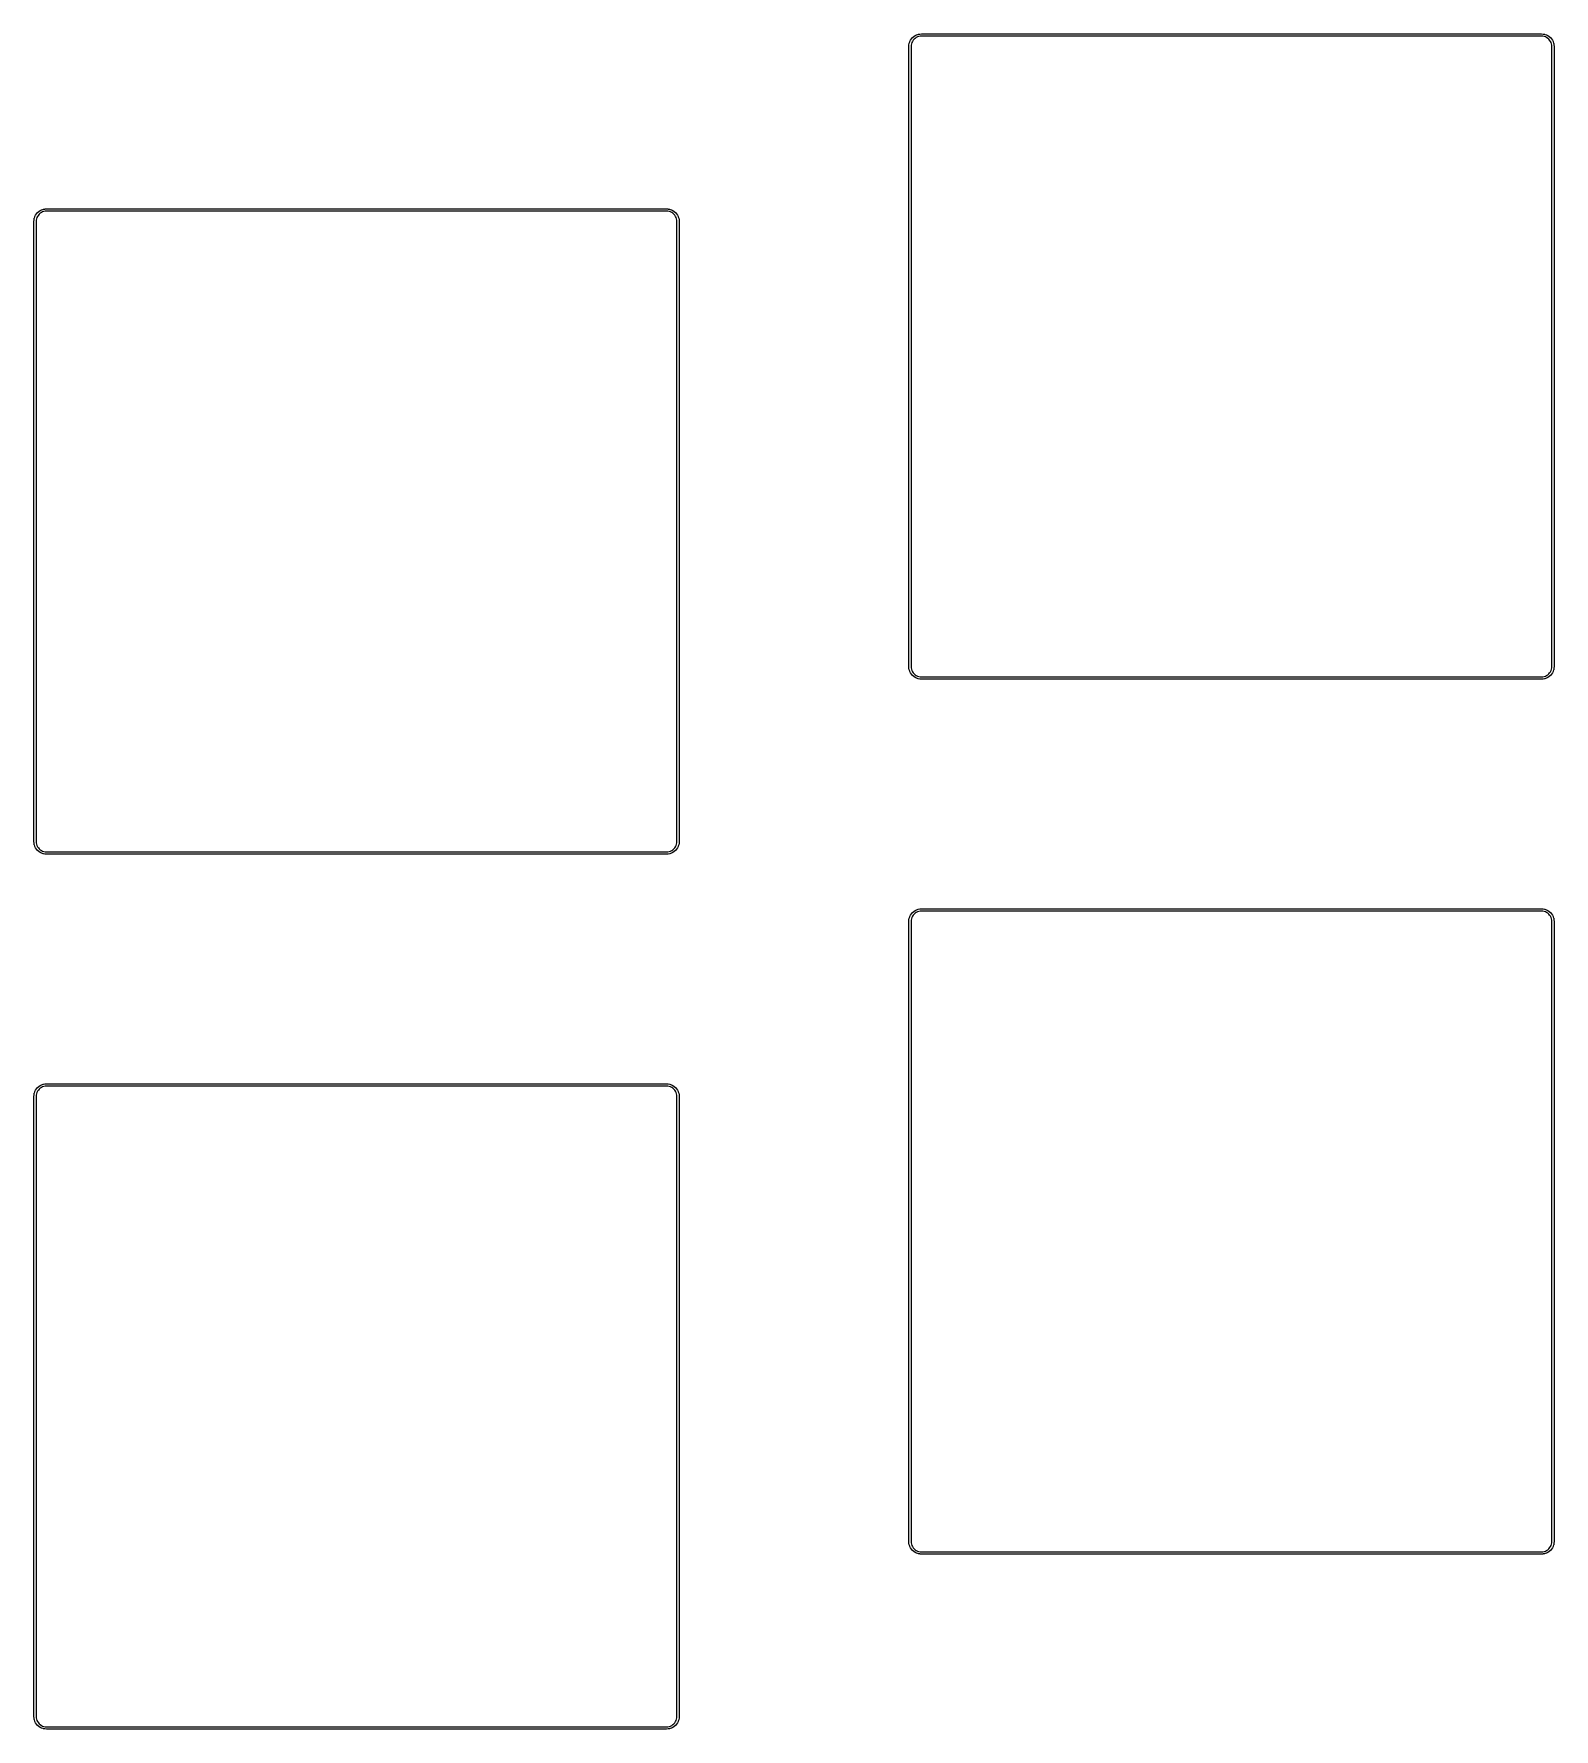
# Model space of a CAD drawing. Header units: millimetres. Extents: x 51 to 193, y -133 to -18.
# Drawn here: x 77.8 to 110.89, y -80.37 to -43.46 of the extents above; entities that cross this region are included whole.
import ezdxf

# ---------------------------------------------------------------- set-up
doc = ezdxf.new("R2010")
doc.units = ezdxf.units.MM
doc.layers.add('Edge.Cuts', color=254, linetype='CONTINUOUS', true_color=0xd0d2cd)

msp = doc.modelspace()

# ---------------------------------------------------------------- linework, layer by layer
at = {"layer": 'Edge.Cuts', "linetype": 'CONTINUOUS'}
for p, q in [((96.902866, -43.563827), (96.924427, -43.53924)), ((96.924427, -43.53924), (96.925736, -43.538235)), ((96.925736, -43.538235), (96.92674, -43.536927)), ((96.92674, -43.536927), (96.951327, -43.515365)), ((96.951327, -43.515365), (96.952755, -43.51454)), ((96.952755, -43.51454), (96.953921, -43.513375)), ((96.953921, -43.513375), (96.98111, -43.495207)), ((96.98111, -43.495207), (96.982634, -43.494575)), ((96.982634, -43.494575), (96.983942, -43.493572)), ((97.007524, -43.537692), (96.983058, -43.55404)), ((96.983942, -43.493572), (97.013272, -43.479108)), ((97.033915, -43.524676), (97.007524, -43.537692)), ((97.013272, -43.479108), (97.014866, -43.47868)), ((97.014866, -43.47868), (97.016293, -43.477857)), ((97.016293, -43.477857), (97.047259, -43.467346)), ((97.061772, -43.51522), (97.033915, -43.524676)), ((97.047259, -43.467346), (97.048892, -43.467131)), ((97.048892, -43.467131), (97.050418, -43.466499)), ((97.050418, -43.466499), (97.08249, -43.460119)), ((97.090644, -43.509477), (97.061772, -43.51522)), ((97.08249, -43.460119), (97.084143, -43.460119)), ((97.084143, -43.460119), (97.085733, -43.459693)), ((97.085733, -43.459693), (97.118365, -43.457554)), ((97.120811, -43.5075), (97.090644, -43.509477)), ((97.118365, -43.457554), (97.119185, -43.457662)), ((97.119185, -43.457662), (97.12, -43.4575)), ((97.12, -43.4575), (110.62, -43.4575)), ((110.619189, -43.5075), (97.120811, -43.5075)), ((110.649355, -43.509477), (110.619189, -43.5075)), ((110.62, -43.4575), (110.620814, -43.457662)), ((110.620814, -43.457662), (110.621635, -43.457554)), ((110.621635, -43.457554), (110.654267, -43.459693)), ((110.678226, -43.51522), (110.649355, -43.509477)), ((110.654267, -43.459693), (110.655857, -43.460119)), ((110.655857, -43.460119), (110.657509, -43.460119)), ((110.657509, -43.460119), (110.689582, -43.466499)), ((110.706078, -43.524674), (110.678226, -43.51522)), ((110.689582, -43.466499), (110.691107, -43.467131)), ((110.691107, -43.467131), (110.692741, -43.467346)), ((110.692741, -43.467346), (110.723706, -43.477857)), ((110.732472, -43.53769), (110.706078, -43.524674)), ((110.723706, -43.477857), (110.725131, -43.47868)), ((110.725131, -43.47868), (110.726729, -43.479108)), ((110.726729, -43.479108), (110.756058, -43.493573)), ((110.756944, -43.554043), (110.732472, -43.53769)), ((110.756058, -43.493573), (110.757364, -43.494575)), ((110.757364, -43.494575), (110.758889, -43.495207)), ((110.758889, -43.495207), (110.786079, -43.513375)), ((110.786079, -43.513375), (110.787246, -43.514542)), ((110.787246, -43.514542), (110.788673, -43.515366)), ((110.788673, -43.515366), (110.81326, -43.536927)), ((110.81326, -43.536927), (110.814264, -43.538236)), ((110.814264, -43.538236), (110.815573, -43.53924)), ((110.815573, -43.53924), (110.837135, -43.563827)), ((96.845, -43.7325), (96.845162, -43.731685)), ((96.845, -57.2325), (96.845, -43.7325)), ((96.845054, -43.730865), (96.847193, -43.698233)), ((96.845162, -43.731685), (96.845054, -43.730865)), ((96.847193, -43.698233), (96.847619, -43.696642)), ((96.847619, -43.694991), (96.853999, -43.662918)), ((96.847619, -43.696642), (96.847619, -43.694991)), ((96.853999, -43.662918), (96.854631, -43.661392)), ((96.854631, -43.661392), (96.854846, -43.659759)), ((96.854846, -43.659759), (96.865357, -43.628794)), ((96.865357, -43.628794), (96.86618, -43.627368)), ((96.86618, -43.627368), (96.866608, -43.625771)), ((96.866608, -43.625771), (96.881073, -43.596442)), ((96.881073, -43.596442), (96.882075, -43.595135)), ((96.882075, -43.595135), (96.882707, -43.593611)), ((96.882707, -43.593611), (96.900875, -43.566421)), ((96.896977, -43.703144), (96.895, -43.733311)), ((96.895, -43.733311), (96.895, -57.231688)), ((96.90272, -43.674273), (96.896977, -43.703144)), ((96.900875, -43.566421), (96.902042, -43.565253)), ((96.902042, -43.565253), (96.902866, -43.563827)), ((96.912174, -43.646421), (96.90272, -43.674273)), ((96.92519, -43.620027), (96.912174, -43.646421)), ((96.941543, -43.595555), (96.92519, -43.620027)), ((96.960942, -43.573434), (96.941543, -43.595555)), ((96.983058, -43.55404), (96.960942, -43.573434)), ((110.779065, -43.573442), (110.756944, -43.554043)), ((110.798459, -43.595558), (110.779065, -43.573442)), ((110.814807, -43.620024), (110.798459, -43.595558)), ((110.827823, -43.646415), (110.814807, -43.620024)), ((110.837279, -43.674272), (110.827823, -43.646415)), ((110.837135, -43.563827), (110.837959, -43.565255)), ((110.843022, -43.703144), (110.837279, -43.674272)), ((110.837959, -43.565255), (110.839125, -43.566421)), ((110.839125, -43.566421), (110.857293, -43.59361)), ((110.845, -43.733311), (110.843022, -43.703144)), ((110.845, -57.231688), (110.845, -43.733311)), ((110.857293, -43.59361), (110.857924, -43.595134)), ((110.857924, -43.595134), (110.858928, -43.596442)), ((110.858928, -43.596442), (110.873392, -43.625772)), ((110.873392, -43.625772), (110.873819, -43.627366)), ((110.873819, -43.627366), (110.874643, -43.628793)), ((110.874643, -43.628793), (110.885154, -43.659759)), ((110.885154, -43.659759), (110.885368, -43.661392)), ((110.885368, -43.661392), (110.886001, -43.662918)), ((110.886001, -43.662918), (110.892381, -43.69499)), ((110.892381, -43.69499), (110.892381, -43.696642)), ((110.892381, -43.696642), (110.892807, -43.698233)), ((110.892807, -43.698233), (110.894946, -43.730865)), ((110.894946, -43.730865), (110.894837, -43.731685)), ((110.894837, -43.731685), (110.895, -43.7325)), ((110.895, -43.7325), (110.895, -57.2325)), ((77.795, -47.5425), (77.795162, -47.541685)), ((77.795, -61.0425), (77.795, -47.5425)), ((77.795054, -47.540865), (77.797193, -47.508233)), ((77.795162, -47.541685), (77.795054, -47.540865)), ((77.797193, -47.508233), (77.797619, -47.506642)), ((77.797619, -47.504991), (77.803999, -47.472918)), ((77.797619, -47.506642), (77.797619, -47.504991)), ((77.803999, -47.472918), (77.804631, -47.471392)), ((77.804631, -47.471392), (77.804846, -47.469759)), ((77.804846, -47.469759), (77.815357, -47.438794)), ((77.815357, -47.438794), (77.81618, -47.437368)), ((77.81618, -47.437368), (77.816608, -47.435771)), ((77.816608, -47.435771), (77.831073, -47.406442)), ((77.831073, -47.406442), (77.832075, -47.405135)), ((77.832075, -47.405135), (77.832707, -47.403611)), ((77.832707, -47.403611), (77.850875, -47.376421)), ((77.846977, -47.513144), (77.845, -47.543311)), ((77.845, -47.543311), (77.845, -61.041688)), ((77.85272, -47.484273), (77.846977, -47.513144)), ((77.850875, -47.376421), (77.852042, -47.375253)), ((77.852042, -47.375253), (77.852866, -47.373827)), ((77.862174, -47.456421), (77.85272, -47.484273)), ((77.852866, -47.373827), (77.874427, -47.34924)), ((77.87519, -47.430027), (77.862174, -47.456421)), ((77.874427, -47.34924), (77.875736, -47.348235)), ((77.891543, -47.405555), (77.87519, -47.430027)), ((77.875736, -47.348235), (77.87674, -47.346927)), ((77.87674, -47.346927), (77.901327, -47.325365)), ((77.910942, -47.383434), (77.891543, -47.405555)), ((77.901327, -47.325365), (77.902755, -47.32454)), ((77.902755, -47.32454), (77.903921, -47.323375)), ((77.903921, -47.323375), (77.93111, -47.305207)), ((77.933058, -47.36404), (77.910942, -47.383434)), ((77.93111, -47.305207), (77.932634, -47.304575)), ((77.932634, -47.304575), (77.933942, -47.303572)), ((77.957524, -47.347692), (77.933058, -47.36404)), ((77.933942, -47.303572), (77.963272, -47.289108)), ((77.983915, -47.334676), (77.957524, -47.347692)), ((77.963272, -47.289108), (77.964866, -47.28868)), ((77.964866, -47.28868), (77.966293, -47.287857)), ((77.966293, -47.287857), (77.997259, -47.277346)), ((78.011772, -47.32522), (77.983915, -47.334676)), ((77.997259, -47.277346), (77.998892, -47.277131)), ((77.998892, -47.277131), (78.000418, -47.276499)), ((78.000418, -47.276499), (78.03249, -47.270119)), ((78.040644, -47.319477), (78.011772, -47.32522)), ((78.03249, -47.270119), (78.034143, -47.270119)), ((78.034143, -47.270119), (78.035733, -47.269693)), ((78.035733, -47.269693), (78.068365, -47.267554)), ((78.070811, -47.3175), (78.040644, -47.319477)), ((78.068365, -47.267554), (78.069185, -47.267662)), ((78.069185, -47.267662), (78.07, -47.2675)), ((78.07, -47.2675), (91.57, -47.2675)), ((91.569189, -47.3175), (78.070811, -47.3175)), ((91.599355, -47.319477), (91.569189, -47.3175)), ((91.57, -47.2675), (91.570814, -47.267662)), ((91.570814, -47.267662), (91.571635, -47.267554)), ((91.571635, -47.267554), (91.604267, -47.269693)), ((91.628226, -47.32522), (91.599355, -47.319477)), ((91.604267, -47.269693), (91.605857, -47.270119)), ((91.605857, -47.270119), (91.607509, -47.270119)), ((91.607509, -47.270119), (91.639582, -47.276499)), ((91.656078, -47.334674), (91.628226, -47.32522)), ((91.639582, -47.276499), (91.641107, -47.277131)), ((91.641107, -47.277131), (91.642741, -47.277346)), ((91.642741, -47.277346), (91.673706, -47.287857)), ((91.682472, -47.34769), (91.656078, -47.334674)), ((91.673706, -47.287857), (91.675131, -47.28868)), ((91.675131, -47.28868), (91.676729, -47.289108)), ((91.676729, -47.289108), (91.706058, -47.303573)), ((91.706944, -47.364043), (91.682472, -47.34769)), ((91.706058, -47.303573), (91.707364, -47.304575)), ((91.729065, -47.383442), (91.706944, -47.364043)), ((91.707364, -47.304575), (91.708889, -47.305207)), ((91.708889, -47.305207), (91.736079, -47.323375)), ((91.748459, -47.405558), (91.729065, -47.383442)), ((91.736079, -47.323375), (91.737246, -47.324542)), ((91.737246, -47.324542), (91.738673, -47.325366)), ((91.738673, -47.325366), (91.76326, -47.346927)), ((91.764807, -47.430024), (91.748459, -47.405558)), ((91.76326, -47.346927), (91.764264, -47.348236)), ((91.764264, -47.348236), (91.765573, -47.34924)), ((91.777823, -47.456415), (91.764807, -47.430024)), ((91.765573, -47.34924), (91.787135, -47.373827)), ((91.787279, -47.484272), (91.777823, -47.456415)), ((91.787135, -47.373827), (91.787959, -47.375255)), ((91.793022, -47.513144), (91.787279, -47.484272)), ((91.787959, -47.375255), (91.789125, -47.376421)), ((91.789125, -47.376421), (91.807293, -47.40361)), ((91.795, -47.543311), (91.793022, -47.513144)), ((91.795, -61.041688), (91.795, -47.543311)), ((91.807293, -47.40361), (91.807924, -47.405134)), ((91.807924, -47.405134), (91.808928, -47.406442)), ((91.808928, -47.406442), (91.823392, -47.435772)), ((91.823392, -47.435772), (91.823819, -47.437366)), ((91.823819, -47.437366), (91.824643, -47.438793)), ((91.824643, -47.438793), (91.835154, -47.469759)), ((91.835154, -47.469759), (91.835368, -47.471392)), ((91.835368, -47.471392), (91.836001, -47.472918)), ((91.836001, -47.472918), (91.842381, -47.50499)), ((91.842381, -47.50499), (91.842381, -47.506642)), ((91.842381, -47.506642), (91.842807, -47.508233)), ((91.842807, -47.508233), (91.844946, -47.540865)), ((91.844946, -47.540865), (91.844837, -47.541685)), ((91.844837, -47.541685), (91.845, -47.5425)), ((91.845, -47.5425), (91.845, -61.0425)), ((96.845162, -57.233314), (96.845, -57.2325)), ((96.845054, -57.234135), (96.845162, -57.233314)), ((96.847193, -57.266767), (96.845054, -57.234135)), ((96.847619, -57.268357), (96.847193, -57.266767)), ((96.847619, -57.270009), (96.847619, -57.268357)), ((96.853999, -57.302082), (96.847619, -57.270009)), ((96.854631, -57.303607), (96.853999, -57.302082)), ((96.854846, -57.305241), (96.854631, -57.303607)), ((96.865357, -57.336206), (96.854846, -57.305241)), ((96.86618, -57.337631), (96.865357, -57.336206)), ((96.866608, -57.339229), (96.86618, -57.337631)), ((96.881073, -57.368558), (96.866608, -57.339229)), ((96.882075, -57.369864), (96.881073, -57.368558)), ((96.882707, -57.371389), (96.882075, -57.369864)), ((96.900875, -57.398579), (96.882707, -57.371389)), ((96.895, -57.231688), (96.896977, -57.261855)), ((96.896977, -57.261855), (96.90272, -57.290726)), ((96.902042, -57.399746), (96.900875, -57.398579)), ((96.902866, -57.401173), (96.902042, -57.399746)), ((96.90272, -57.290726), (96.912174, -57.318578)), ((96.924427, -57.42576), (96.902866, -57.401173)), ((96.912174, -57.318578), (96.92519, -57.344972)), ((96.925736, -57.426764), (96.924427, -57.42576)), ((96.92519, -57.344972), (96.941543, -57.369444)), ((96.92674, -57.428073), (96.925736, -57.426764)), ((96.951327, -57.449635), (96.92674, -57.428073)), ((96.941543, -57.369444), (96.960942, -57.391565)), ((96.952755, -57.450459), (96.951327, -57.449635)), ((96.953921, -57.451625), (96.952755, -57.450459)), ((96.98111, -57.469793), (96.953921, -57.451625)), ((96.960942, -57.391565), (96.983058, -57.410959)), ((96.982634, -57.470424), (96.98111, -57.469793)), ((96.983942, -57.471428), (96.982634, -57.470424)), ((96.983058, -57.410959), (97.007524, -57.427307)), ((97.013272, -57.485892), (96.983942, -57.471428)), ((97.007524, -57.427307), (97.033915, -57.440323)), ((97.014866, -57.486319), (97.013272, -57.485892)), ((97.016293, -57.487143), (97.014866, -57.486319)), ((97.047259, -57.497654), (97.016293, -57.487143)), ((97.033915, -57.440323), (97.061772, -57.449779)), ((97.048892, -57.497868), (97.047259, -57.497654)), ((97.050418, -57.498501), (97.048892, -57.497868)), ((97.08249, -57.504881), (97.050418, -57.498501)), ((97.061772, -57.449779), (97.090644, -57.455522)), ((97.084143, -57.504881), (97.08249, -57.504881)), ((97.085733, -57.505307), (97.084143, -57.504881)), ((97.118365, -57.507446), (97.085733, -57.505307)), ((97.090644, -57.455522), (97.120811, -57.4575)), ((97.119185, -57.507337), (97.118365, -57.507446)), ((97.12, -57.5075), (97.119185, -57.507337)), ((110.62, -57.5075), (97.12, -57.5075)), ((97.120811, -57.4575), (110.619189, -57.4575)), ((110.619189, -57.4575), (110.649355, -57.455522)), ((110.620814, -57.507337), (110.62, -57.5075)), ((110.621635, -57.507446), (110.620814, -57.507337)), ((110.654267, -57.505307), (110.621635, -57.507446)), ((110.649355, -57.455522), (110.678226, -57.449779)), ((110.655857, -57.504881), (110.654267, -57.505307)), ((110.657509, -57.504881), (110.655857, -57.504881)), ((110.689582, -57.498501), (110.657509, -57.504881)), ((110.678226, -57.449779), (110.706078, -57.440325)), ((110.691107, -57.497868), (110.689582, -57.498501)), ((110.692741, -57.497654), (110.691107, -57.497868)), ((110.723706, -57.487143), (110.692741, -57.497654)), ((110.706078, -57.440325), (110.732472, -57.427309)), ((110.725131, -57.486319), (110.723706, -57.487143)), ((110.726729, -57.485892), (110.725131, -57.486319)), ((110.756058, -57.471427), (110.726729, -57.485892)), ((110.732472, -57.427309), (110.756944, -57.410956)), ((110.757364, -57.470424), (110.756058, -57.471427)), ((110.756944, -57.410956), (110.779065, -57.391557)), ((110.758889, -57.469793), (110.757364, -57.470424)), ((110.786079, -57.451625), (110.758889, -57.469793)), ((110.779065, -57.391557), (110.798459, -57.369441)), ((110.787246, -57.450457), (110.786079, -57.451625)), ((110.788673, -57.449634), (110.787246, -57.450457)), ((110.81326, -57.428073), (110.788673, -57.449634)), ((110.798459, -57.369441), (110.814807, -57.344975)), ((110.814264, -57.426763), (110.81326, -57.428073)), ((110.815573, -57.42576), (110.814264, -57.426763)), ((110.814807, -57.344975), (110.827823, -57.318584)), ((110.837135, -57.401173), (110.815573, -57.42576)), ((110.827823, -57.318584), (110.837279, -57.290727)), ((110.837959, -57.399744), (110.837135, -57.401173)), ((110.837279, -57.290727), (110.843022, -57.261855)), ((110.839125, -57.398579), (110.837959, -57.399744)), ((110.857293, -57.37139), (110.839125, -57.398579)), ((110.843022, -57.261855), (110.845, -57.231688)), ((110.857924, -57.369865), (110.857293, -57.37139)), ((110.858928, -57.368558), (110.857924, -57.369865)), ((110.873392, -57.339228), (110.858928, -57.368558)), ((110.873819, -57.337633), (110.873392, -57.339228)), ((110.874643, -57.336207), (110.873819, -57.337633)), ((110.885154, -57.305241), (110.874643, -57.336207)), ((110.885368, -57.303607), (110.885154, -57.305241)), ((110.886001, -57.302082), (110.885368, -57.303607)), ((110.892381, -57.27001), (110.886001, -57.302082)), ((110.892807, -57.266767), (110.892381, -57.268357)), ((110.892381, -57.268357), (110.892381, -57.27001)), ((110.894946, -57.234135), (110.892807, -57.266767)), ((110.895, -57.2325), (110.894837, -57.233314)), ((110.894837, -57.233314), (110.894946, -57.234135)), ((77.795162, -61.043314), (77.795, -61.0425)), ((77.795054, -61.044135), (77.795162, -61.043314)), ((77.797193, -61.076767), (77.795054, -61.044135)), ((77.797619, -61.078357), (77.797193, -61.076767)), ((77.797619, -61.080009), (77.797619, -61.078357)), ((77.803999, -61.112082), (77.797619, -61.080009)), ((77.804631, -61.113607), (77.803999, -61.112082)), ((77.804846, -61.115241), (77.804631, -61.113607)), ((77.815357, -61.146206), (77.804846, -61.115241)), ((77.81618, -61.147631), (77.815357, -61.146206)), ((77.816608, -61.149229), (77.81618, -61.147631)), ((77.831073, -61.178558), (77.816608, -61.149229)), ((77.832075, -61.179864), (77.831073, -61.178558)), ((77.832707, -61.181389), (77.832075, -61.179864)), ((77.850875, -61.208579), (77.832707, -61.181389)), ((77.845, -61.041688), (77.846977, -61.071855)), ((77.846977, -61.071855), (77.85272, -61.100726)), ((77.852042, -61.209746), (77.850875, -61.208579)), ((77.852866, -61.211173), (77.852042, -61.209746)), ((77.85272, -61.100726), (77.862174, -61.128578)), ((77.874427, -61.23576), (77.852866, -61.211173)), ((77.862174, -61.128578), (77.87519, -61.154972)), ((77.875736, -61.236764), (77.874427, -61.23576)), ((77.87519, -61.154972), (77.891543, -61.179444)), ((77.87674, -61.238073), (77.875736, -61.236764)), ((77.901327, -61.259635), (77.87674, -61.238073)), ((77.891543, -61.179444), (77.910942, -61.201565)), ((77.902755, -61.260459), (77.901327, -61.259635)), ((77.903921, -61.261625), (77.902755, -61.260459)), ((77.93111, -61.279793), (77.903921, -61.261625)), ((77.910942, -61.201565), (77.933058, -61.220959)), ((77.933058, -61.220959), (77.957524, -61.237307)), ((77.957524, -61.237307), (77.983915, -61.250323)), ((77.983915, -61.250323), (78.011772, -61.259779)), ((78.011772, -61.259779), (78.040644, -61.265522)), ((78.040644, -61.265522), (78.070811, -61.2675)), ((78.070811, -61.2675), (91.569189, -61.2675)), ((91.569189, -61.2675), (91.599355, -61.265522)), ((91.599355, -61.265522), (91.628226, -61.259779)), ((91.628226, -61.259779), (91.656078, -61.250325)), ((91.656078, -61.250325), (91.682472, -61.237309)), ((91.682472, -61.237309), (91.706944, -61.220956)), ((91.706944, -61.220956), (91.729065, -61.201557)), ((91.736079, -61.261625), (91.708889, -61.279793)), ((91.729065, -61.201557), (91.748459, -61.179441)), ((91.737246, -61.260457), (91.736079, -61.261625)), ((91.738673, -61.259634), (91.737246, -61.260457)), ((91.76326, -61.238073), (91.738673, -61.259634)), ((91.748459, -61.179441), (91.764807, -61.154975)), ((91.764264, -61.236763), (91.76326, -61.238073)), ((91.765573, -61.23576), (91.764264, -61.236763)), ((91.764807, -61.154975), (91.777823, -61.128584)), ((91.787135, -61.211173), (91.765573, -61.23576)), ((91.777823, -61.128584), (91.787279, -61.100727)), ((91.787959, -61.209744), (91.787135, -61.211173)), ((91.787279, -61.100727), (91.793022, -61.071855)), ((91.789125, -61.208579), (91.787959, -61.209744)), ((91.807293, -61.18139), (91.789125, -61.208579)), ((91.793022, -61.071855), (91.795, -61.041688)), ((91.807924, -61.179865), (91.807293, -61.18139)), ((91.808928, -61.178558), (91.807924, -61.179865)), ((91.823392, -61.149228), (91.808928, -61.178558)), ((91.823819, -61.147633), (91.823392, -61.149228)), ((91.824643, -61.146207), (91.823819, -61.147633)), ((91.835154, -61.115241), (91.824643, -61.146207)), ((91.835368, -61.113607), (91.835154, -61.115241)), ((91.836001, -61.112082), (91.835368, -61.113607)), ((91.842381, -61.08001), (91.836001, -61.112082)), ((91.842807, -61.076767), (91.842381, -61.078357)), ((91.842381, -61.078357), (91.842381, -61.08001)), ((91.844946, -61.044135), (91.842807, -61.076767)), ((91.845, -61.0425), (91.844837, -61.043314)), ((91.844837, -61.043314), (91.844946, -61.044135)), ((77.932634, -61.280424), (77.93111, -61.279793)), ((77.933942, -61.281428), (77.932634, -61.280424)), ((77.963272, -61.295892), (77.933942, -61.281428)), ((77.964866, -61.296319), (77.963272, -61.295892)), ((77.966293, -61.297143), (77.964866, -61.296319)), ((77.997259, -61.307654), (77.966293, -61.297143)), ((77.998892, -61.307868), (77.997259, -61.307654)), ((78.000418, -61.308501), (77.998892, -61.307868)), ((78.03249, -61.314881), (78.000418, -61.308501)), ((78.034143, -61.314881), (78.03249, -61.314881)), ((78.035733, -61.315307), (78.034143, -61.314881)), ((78.068365, -61.317446), (78.035733, -61.315307)), ((78.069185, -61.317337), (78.068365, -61.317446)), ((78.07, -61.3175), (78.069185, -61.317337)), ((91.57, -61.3175), (78.07, -61.3175)), ((91.570814, -61.317337), (91.57, -61.3175)), ((91.571635, -61.317446), (91.570814, -61.317337)), ((91.604267, -61.315307), (91.571635, -61.317446)), ((91.605857, -61.314881), (91.604267, -61.315307)), ((91.607509, -61.314881), (91.605857, -61.314881)), ((91.639582, -61.308501), (91.607509, -61.314881)), ((91.641107, -61.307868), (91.639582, -61.308501)), ((91.642741, -61.307654), (91.641107, -61.307868)), ((91.673706, -61.297143), (91.642741, -61.307654)), ((91.675131, -61.296319), (91.673706, -61.297143)), ((91.676729, -61.295892), (91.675131, -61.296319)), ((91.706058, -61.281427), (91.676729, -61.295892)), ((91.707364, -61.280424), (91.706058, -61.281427)), ((91.708889, -61.279793), (91.707364, -61.280424)), ((96.847193, -62.748233), (96.847619, -62.746642)), ((96.847619, -62.744991), (96.853999, -62.712918)), ((96.847619, -62.746642), (96.847619, -62.744991)), ((96.853999, -62.712918), (96.854631, -62.711392)), ((96.854631, -62.711392), (96.854846, -62.709759)), ((96.854846, -62.709759), (96.865357, -62.678794)), ((96.865357, -62.678794), (96.86618, -62.677368)), ((96.86618, -62.677368), (96.866608, -62.675771)), ((96.866608, -62.675771), (96.881073, -62.646442)), ((96.881073, -62.646442), (96.882075, -62.645135)), ((96.882075, -62.645135), (96.882707, -62.643611)), ((96.882707, -62.643611), (96.900875, -62.616421)), ((96.90272, -62.724273), (96.896977, -62.753144)), ((96.900875, -62.616421), (96.902042, -62.615253)), ((96.902042, -62.615253), (96.902866, -62.613827)), ((96.912174, -62.696421), (96.90272, -62.724273)), ((96.902866, -62.613827), (96.924427, -62.58924)), ((96.92519, -62.670027), (96.912174, -62.696421)), ((96.924427, -62.58924), (96.925736, -62.588235)), ((96.941543, -62.645555), (96.92519, -62.670027)), ((96.925736, -62.588235), (96.92674, -62.586927)), ((96.92674, -62.586927), (96.951327, -62.565365)), ((96.960942, -62.623434), (96.941543, -62.645555)), ((96.951327, -62.565365), (96.952755, -62.56454)), ((96.952755, -62.56454), (96.953921, -62.563375)), ((96.953921, -62.563375), (96.98111, -62.545207)), ((96.983058, -62.60404), (96.960942, -62.623434)), ((96.98111, -62.545207), (96.982634, -62.544575)), ((96.982634, -62.544575), (96.983942, -62.543572)), ((97.007524, -62.587692), (96.983058, -62.60404)), ((96.983942, -62.543572), (97.013272, -62.529108)), ((97.033915, -62.574676), (97.007524, -62.587692)), ((97.013272, -62.529108), (97.014866, -62.52868)), ((97.014866, -62.52868), (97.016293, -62.527857)), ((97.016293, -62.527857), (97.047259, -62.517346)), ((97.061772, -62.56522), (97.033915, -62.574676)), ((97.047259, -62.517346), (97.048892, -62.517131)), ((97.048892, -62.517131), (97.050418, -62.516499)), ((97.050418, -62.516499), (97.08249, -62.510119)), ((97.090644, -62.559477), (97.061772, -62.56522)), ((97.08249, -62.510119), (97.084143, -62.510119)), ((97.084143, -62.510119), (97.085733, -62.509693)), ((97.085733, -62.509693), (97.118365, -62.507554)), ((97.120811, -62.5575), (97.090644, -62.559477)), ((97.118365, -62.507554), (97.119185, -62.507662)), ((97.119185, -62.507662), (97.12, -62.5075)), ((97.12, -62.5075), (110.62, -62.5075)), ((110.619189, -62.5575), (97.120811, -62.5575)), ((110.649355, -62.559477), (110.619189, -62.5575)), ((110.62, -62.5075), (110.620814, -62.507662)), ((110.620814, -62.507662), (110.621635, -62.507554)), ((110.621635, -62.507554), (110.654267, -62.509693)), ((110.678226, -62.56522), (110.649355, -62.559477)), ((110.654267, -62.509693), (110.655857, -62.510119)), ((110.655857, -62.510119), (110.657509, -62.510119)), ((110.657509, -62.510119), (110.689582, -62.516499)), ((110.706078, -62.574674), (110.678226, -62.56522)), ((110.689582, -62.516499), (110.691107, -62.517131)), ((110.691107, -62.517131), (110.692741, -62.517346)), ((110.692741, -62.517346), (110.723706, -62.527857)), ((110.732472, -62.58769), (110.706078, -62.574674)), ((110.723706, -62.527857), (110.725131, -62.52868)), ((110.725131, -62.52868), (110.726729, -62.529108)), ((110.726729, -62.529108), (110.756058, -62.543573)), ((110.756944, -62.604043), (110.732472, -62.58769)), ((110.756058, -62.543573), (110.757364, -62.544575)), ((110.779065, -62.623442), (110.756944, -62.604043)), ((110.757364, -62.544575), (110.758889, -62.545207)), ((110.758889, -62.545207), (110.786079, -62.563375)), ((110.798459, -62.645558), (110.779065, -62.623442)), ((110.786079, -62.563375), (110.787246, -62.564542)), ((110.787246, -62.564542), (110.788673, -62.565366)), ((110.788673, -62.565366), (110.81326, -62.586927)), ((110.814807, -62.670024), (110.798459, -62.645558)), ((110.81326, -62.586927), (110.814264, -62.588236)), ((110.814264, -62.588236), (110.815573, -62.58924)), ((110.827823, -62.696415), (110.814807, -62.670024)), ((110.815573, -62.58924), (110.837135, -62.613827)), ((110.837279, -62.724272), (110.827823, -62.696415)), ((110.837135, -62.613827), (110.837959, -62.615255)), ((110.843022, -62.753144), (110.837279, -62.724272)), ((110.837959, -62.615255), (110.839125, -62.616421)), ((110.839125, -62.616421), (110.857293, -62.64361)), ((110.857293, -62.64361), (110.857924, -62.645134)), ((110.857924, -62.645134), (110.858928, -62.646442)), ((110.858928, -62.646442), (110.873392, -62.675772)), ((110.873392, -62.675772), (110.873819, -62.677366)), ((110.873819, -62.677366), (110.874643, -62.678793)), ((110.874643, -62.678793), (110.885154, -62.709759)), ((110.885154, -62.709759), (110.885368, -62.711392)), ((110.885368, -62.711392), (110.886001, -62.712918)), ((110.886001, -62.712918), (110.892381, -62.74499)), ((110.892381, -62.74499), (110.892381, -62.746642)), ((110.892381, -62.746642), (110.892807, -62.748233)), ((96.845, -62.7825), (96.845162, -62.781685)), ((96.845, -76.2825), (96.845, -62.7825)), ((96.845054, -62.780865), (96.847193, -62.748233)), ((96.845162, -62.781685), (96.845054, -62.780865)), ((96.896977, -62.753144), (96.895, -62.783311)), ((96.895, -62.783311), (96.895, -76.281688)), ((110.845, -62.783311), (110.843022, -62.753144)), ((110.845, -76.281688), (110.845, -62.783311)), ((110.892807, -62.748233), (110.894946, -62.780865)), ((110.894946, -62.780865), (110.894837, -62.781685)), ((110.894837, -62.781685), (110.895, -62.7825)), ((110.895, -62.7825), (110.895, -76.2825)), ((77.832707, -66.453611), (77.850875, -66.426421)), ((77.850875, -66.426421), (77.852042, -66.425253)), ((77.852042, -66.425253), (77.852866, -66.423827)), ((77.852866, -66.423827), (77.874427, -66.39924)), ((77.874427, -66.39924), (77.875736, -66.398235)), ((77.875736, -66.398235), (77.87674, -66.396927)), ((77.87674, -66.396927), (77.901327, -66.375365)), ((77.910942, -66.433434), (77.891543, -66.455555)), ((77.901327, -66.375365), (77.902755, -66.37454)), ((77.902755, -66.37454), (77.903921, -66.373375)), ((77.903921, -66.373375), (77.93111, -66.355207)), ((77.933058, -66.41404), (77.910942, -66.433434)), ((77.93111, -66.355207), (77.932634, -66.354575)), ((77.932634, -66.354575), (77.933942, -66.353572)), ((77.957524, -66.397692), (77.933058, -66.41404)), ((77.933942, -66.353572), (77.963272, -66.339108)), ((77.983915, -66.384676), (77.957524, -66.397692)), ((77.963272, -66.339108), (77.964866, -66.33868)), ((77.964866, -66.33868), (77.966293, -66.337857)), ((77.966293, -66.337857), (77.997259, -66.327346)), ((78.011772, -66.37522), (77.983915, -66.384676)), ((77.997259, -66.327346), (77.998892, -66.327131)), ((77.998892, -66.327131), (78.000418, -66.326499)), ((78.000418, -66.326499), (78.03249, -66.320119)), ((78.040644, -66.369477), (78.011772, -66.37522)), ((78.03249, -66.320119), (78.034143, -66.320119)), ((78.034143, -66.320119), (78.035733, -66.319693)), ((78.035733, -66.319693), (78.068365, -66.317554)), ((78.070811, -66.3675), (78.040644, -66.369477)), ((78.068365, -66.317554), (78.069185, -66.317662)), ((78.069185, -66.317662), (78.07, -66.3175)), ((78.07, -66.3175), (91.57, -66.3175)), ((91.569189, -66.3675), (78.070811, -66.3675)), ((91.599355, -66.369477), (91.569189, -66.3675)), ((91.57, -66.3175), (91.570814, -66.317662)), ((91.570814, -66.317662), (91.571635, -66.317554)), ((91.571635, -66.317554), (91.604267, -66.319693)), ((91.628226, -66.37522), (91.599355, -66.369477)), ((91.604267, -66.319693), (91.605857, -66.320119)), ((91.605857, -66.320119), (91.607509, -66.320119)), ((91.607509, -66.320119), (91.639582, -66.326499)), ((91.656078, -66.384674), (91.628226, -66.37522)), ((91.639582, -66.326499), (91.641107, -66.327131)), ((91.641107, -66.327131), (91.642741, -66.327346)), ((91.642741, -66.327346), (91.673706, -66.337857)), ((91.682472, -66.39769), (91.656078, -66.384674)), ((91.673706, -66.337857), (91.675131, -66.33868)), ((91.675131, -66.33868), (91.676729, -66.339108)), ((91.676729, -66.339108), (91.706058, -66.353573)), ((91.706944, -66.414043), (91.682472, -66.39769)), ((91.706058, -66.353573), (91.707364, -66.354575)), ((91.729065, -66.433442), (91.706944, -66.414043)), ((91.707364, -66.354575), (91.708889, -66.355207)), ((91.708889, -66.355207), (91.736079, -66.373375)), ((91.748459, -66.455558), (91.729065, -66.433442)), ((91.736079, -66.373375), (91.737246, -66.374542)), ((91.737246, -66.374542), (91.738673, -66.375366)), ((91.738673, -66.375366), (91.76326, -66.396927)), ((91.76326, -66.396927), (91.764264, -66.398236)), ((91.764264, -66.398236), (91.765573, -66.39924)), ((91.765573, -66.39924), (91.787135, -66.423827)), ((91.787135, -66.423827), (91.787959, -66.425255)), ((91.787959, -66.425255), (91.789125, -66.426421)), ((91.789125, -66.426421), (91.807293, -66.45361)), ((77.795, -66.5925), (77.795162, -66.591685)), ((77.795, -80.0925), (77.795, -66.5925)), ((77.795054, -66.590865), (77.797193, -66.558233)), ((77.795162, -66.591685), (77.795054, -66.590865)), ((77.797193, -66.558233), (77.797619, -66.556642)), ((77.797619, -66.554991), (77.803999, -66.522918)), ((77.797619, -66.556642), (77.797619, -66.554991)), ((77.803999, -66.522918), (77.804631, -66.521392)), ((77.804631, -66.521392), (77.804846, -66.519759)), ((77.804846, -66.519759), (77.815357, -66.488794)), ((77.815357, -66.488794), (77.81618, -66.487368)), ((77.81618, -66.487368), (77.816608, -66.485771)), ((77.816608, -66.485771), (77.831073, -66.456442)), ((77.831073, -66.456442), (77.832075, -66.455135)), ((77.832075, -66.455135), (77.832707, -66.453611)), ((77.846977, -66.563144), (77.845, -66.593311)), ((77.845, -66.593311), (77.845, -80.091688)), ((77.85272, -66.534273), (77.846977, -66.563144)), ((77.862174, -66.506421), (77.85272, -66.534273)), ((77.87519, -66.480027), (77.862174, -66.506421)), ((77.891543, -66.455555), (77.87519, -66.480027)), ((91.764807, -66.480024), (91.748459, -66.455558)), ((91.777823, -66.506415), (91.764807, -66.480024)), ((91.787279, -66.534272), (91.777823, -66.506415)), ((91.793022, -66.563144), (91.787279, -66.534272)), ((91.795, -66.593311), (91.793022, -66.563144)), ((91.795, -80.091688), (91.795, -66.593311)), ((91.807293, -66.45361), (91.807924, -66.455134)), ((91.807924, -66.455134), (91.808928, -66.456442)), ((91.808928, -66.456442), (91.823392, -66.485772)), ((91.823392, -66.485772), (91.823819, -66.487366)), ((91.823819, -66.487366), (91.824643, -66.488793)), ((91.824643, -66.488793), (91.835154, -66.519759)), ((91.835154, -66.519759), (91.835368, -66.521392)), ((91.835368, -66.521392), (91.836001, -66.522918)), ((91.836001, -66.522918), (91.842381, -66.55499)), ((91.842381, -66.55499), (91.842381, -66.556642)), ((91.842381, -66.556642), (91.842807, -66.558233)), ((91.842807, -66.558233), (91.844946, -66.590865)), ((91.844946, -66.590865), (91.844837, -66.591685)), ((91.844837, -66.591685), (91.845, -66.5925)), ((91.845, -66.5925), (91.845, -80.0925)), ((96.845162, -76.283314), (96.845, -76.2825)), ((96.845054, -76.284135), (96.845162, -76.283314)), ((96.847193, -76.316767), (96.845054, -76.284135)), ((96.847619, -76.318357), (96.847193, -76.316767)), ((96.847619, -76.320009), (96.847619, -76.318357)), ((96.853999, -76.352082), (96.847619, -76.320009)), ((96.854631, -76.353607), (96.853999, -76.352082)), ((96.854846, -76.355241), (96.854631, -76.353607)), ((96.865357, -76.386206), (96.854846, -76.355241)), ((96.86618, -76.387631), (96.865357, -76.386206)), ((96.866608, -76.389229), (96.86618, -76.387631)), ((96.881073, -76.418558), (96.866608, -76.389229)), ((96.895, -76.281688), (96.896977, -76.311855)), ((96.896977, -76.311855), (96.90272, -76.340726)), ((96.90272, -76.340726), (96.912174, -76.368578)), ((96.912174, -76.368578), (96.92519, -76.394972)), ((96.92519, -76.394972), (96.941543, -76.419444)), ((110.798459, -76.419441), (110.814807, -76.394975)), ((110.814807, -76.394975), (110.827823, -76.368584)), ((110.827823, -76.368584), (110.837279, -76.340727)), ((110.837279, -76.340727), (110.843022, -76.311855)), ((110.843022, -76.311855), (110.845, -76.281688)), ((110.873392, -76.389228), (110.858928, -76.418558)), ((110.873819, -76.387633), (110.873392, -76.389228)), ((110.874643, -76.386207), (110.873819, -76.387633)), ((110.885154, -76.355241), (110.874643, -76.386207)), ((110.885368, -76.353607), (110.885154, -76.355241)), ((110.886001, -76.352082), (110.885368, -76.353607)), ((110.892381, -76.32001), (110.886001, -76.352082)), ((110.892807, -76.316767), (110.892381, -76.318357)), ((110.892381, -76.318357), (110.892381, -76.32001)), ((110.894946, -76.284135), (110.892807, -76.316767)), ((110.895, -76.2825), (110.894837, -76.283314)), ((110.894837, -76.283314), (110.894946, -76.284135)), ((96.882075, -76.419864), (96.881073, -76.418558)), ((96.882707, -76.421389), (96.882075, -76.419864)), ((96.900875, -76.448579), (96.882707, -76.421389)), ((96.902042, -76.449746), (96.900875, -76.448579)), ((96.902866, -76.451173), (96.902042, -76.449746)), ((96.924427, -76.47576), (96.902866, -76.451173)), ((96.925736, -76.476764), (96.924427, -76.47576)), ((96.92674, -76.478073), (96.925736, -76.476764)), ((96.951327, -76.499635), (96.92674, -76.478073)), ((96.941543, -76.419444), (96.960942, -76.441565)), ((96.952755, -76.500459), (96.951327, -76.499635)), ((96.953921, -76.501625), (96.952755, -76.500459)), ((96.98111, -76.519793), (96.953921, -76.501625)), ((96.960942, -76.441565), (96.983058, -76.460959)), ((96.982634, -76.520424), (96.98111, -76.519793)), ((96.983942, -76.521428), (96.982634, -76.520424)), ((96.983058, -76.460959), (97.007524, -76.477307)), ((97.013272, -76.535892), (96.983942, -76.521428)), ((97.007524, -76.477307), (97.033915, -76.490323)), ((97.014866, -76.536319), (97.013272, -76.535892)), ((97.016293, -76.537143), (97.014866, -76.536319)), ((97.047259, -76.547654), (97.016293, -76.537143)), ((97.033915, -76.490323), (97.061772, -76.499779)), ((97.048892, -76.547868), (97.047259, -76.547654)), ((97.050418, -76.548501), (97.048892, -76.547868)), ((97.08249, -76.554881), (97.050418, -76.548501)), ((97.061772, -76.499779), (97.090644, -76.505522)), ((97.084143, -76.554881), (97.08249, -76.554881)), ((97.085733, -76.555307), (97.084143, -76.554881)), ((97.118365, -76.557446), (97.085733, -76.555307)), ((97.090644, -76.505522), (97.120811, -76.5075)), ((97.119185, -76.557337), (97.118365, -76.557446)), ((97.12, -76.5575), (97.119185, -76.557337)), ((110.62, -76.5575), (97.12, -76.5575)), ((97.120811, -76.5075), (110.619189, -76.5075)), ((110.619189, -76.5075), (110.649355, -76.505522)), ((110.620814, -76.557337), (110.62, -76.5575)), ((110.621635, -76.557446), (110.620814, -76.557337)), ((110.654267, -76.555307), (110.621635, -76.557446)), ((110.649355, -76.505522), (110.678226, -76.499779)), ((110.655857, -76.554881), (110.654267, -76.555307)), ((110.657509, -76.554881), (110.655857, -76.554881)), ((110.689582, -76.548501), (110.657509, -76.554881)), ((110.678226, -76.499779), (110.706078, -76.490325)), ((110.691107, -76.547868), (110.689582, -76.548501)), ((110.692741, -76.547654), (110.691107, -76.547868)), ((110.723706, -76.537143), (110.692741, -76.547654)), ((110.706078, -76.490325), (110.732472, -76.477309)), ((110.725131, -76.536319), (110.723706, -76.537143)), ((110.726729, -76.535892), (110.725131, -76.536319)), ((110.756058, -76.521427), (110.726729, -76.535892)), ((110.732472, -76.477309), (110.756944, -76.460956)), ((110.757364, -76.520424), (110.756058, -76.521427)), ((110.756944, -76.460956), (110.779065, -76.441557)), ((110.758889, -76.519793), (110.757364, -76.520424)), ((110.786079, -76.501625), (110.758889, -76.519793)), ((110.779065, -76.441557), (110.798459, -76.419441)), ((110.787246, -76.500457), (110.786079, -76.501625)), ((110.788673, -76.499634), (110.787246, -76.500457)), ((110.81326, -76.478073), (110.788673, -76.499634)), ((110.814264, -76.476763), (110.81326, -76.478073)), ((110.815573, -76.47576), (110.814264, -76.476763)), ((110.837135, -76.451173), (110.815573, -76.47576)), ((110.837959, -76.449744), (110.837135, -76.451173)), ((110.839125, -76.448579), (110.837959, -76.449744)), ((110.857293, -76.42139), (110.839125, -76.448579)), ((110.857924, -76.419865), (110.857293, -76.42139)), ((110.858928, -76.418558), (110.857924, -76.419865)), ((77.795162, -80.093314), (77.795, -80.0925)), ((77.795054, -80.094135), (77.795162, -80.093314)), ((77.797193, -80.126767), (77.795054, -80.094135)), ((77.845, -80.091688), (77.846977, -80.121855)), ((91.793022, -80.121855), (91.795, -80.091688)), ((91.844946, -80.094135), (91.842807, -80.126767)), ((91.845, -80.0925), (91.844837, -80.093314)), ((91.844837, -80.093314), (91.844946, -80.094135)), ((77.797619, -80.128357), (77.797193, -80.126767)), ((77.797619, -80.130009), (77.797619, -80.128357)), ((77.803999, -80.162082), (77.797619, -80.130009)), ((77.804631, -80.163607), (77.803999, -80.162082)), ((77.804846, -80.165241), (77.804631, -80.163607)), ((77.815357, -80.196206), (77.804846, -80.165241)), ((77.81618, -80.197631), (77.815357, -80.196206)), ((77.816608, -80.199229), (77.81618, -80.197631)), ((77.831073, -80.228558), (77.816608, -80.199229)), ((77.832075, -80.229864), (77.831073, -80.228558)), ((77.832707, -80.231389), (77.832075, -80.229864)), ((77.850875, -80.258579), (77.832707, -80.231389)), ((77.846977, -80.121855), (77.85272, -80.150726)), ((77.852042, -80.259746), (77.850875, -80.258579)), ((77.852866, -80.261173), (77.852042, -80.259746)), ((77.85272, -80.150726), (77.862174, -80.178578)), ((77.874427, -80.28576), (77.852866, -80.261173)), ((77.862174, -80.178578), (77.87519, -80.204972)), ((77.875736, -80.286764), (77.874427, -80.28576)), ((77.87519, -80.204972), (77.891543, -80.229444)), ((77.87674, -80.288073), (77.875736, -80.286764)), ((77.901327, -80.309635), (77.87674, -80.288073)), ((77.891543, -80.229444), (77.910942, -80.251565)), ((77.902755, -80.310459), (77.901327, -80.309635)), ((77.903921, -80.311625), (77.902755, -80.310459)), ((77.93111, -80.329793), (77.903921, -80.311625)), ((77.910942, -80.251565), (77.933058, -80.270959)), ((77.932634, -80.330424), (77.93111, -80.329793)), ((77.933942, -80.331428), (77.932634, -80.330424)), ((77.933058, -80.270959), (77.957524, -80.287307)), ((77.963272, -80.345892), (77.933942, -80.331428)), ((77.957524, -80.287307), (77.983915, -80.300323)), ((77.964866, -80.346319), (77.963272, -80.345892)), ((77.966293, -80.347143), (77.964866, -80.346319)), ((77.997259, -80.357654), (77.966293, -80.347143)), ((77.983915, -80.300323), (78.011772, -80.309779)), ((77.998892, -80.357868), (77.997259, -80.357654)), ((78.000418, -80.358501), (77.998892, -80.357868)), ((78.03249, -80.364881), (78.000418, -80.358501)), ((78.011772, -80.309779), (78.040644, -80.315522)), ((78.034143, -80.364881), (78.03249, -80.364881)), ((78.035733, -80.365307), (78.034143, -80.364881)), ((78.068365, -80.367446), (78.035733, -80.365307)), ((78.040644, -80.315522), (78.070811, -80.3175)), ((78.069185, -80.367337), (78.068365, -80.367446)), ((78.07, -80.3675), (78.069185, -80.367337)), ((91.57, -80.3675), (78.07, -80.3675)), ((78.070811, -80.3175), (91.569189, -80.3175)), ((91.569189, -80.3175), (91.599355, -80.315522)), ((91.570814, -80.367337), (91.57, -80.3675)), ((91.571635, -80.367446), (91.570814, -80.367337)), ((91.604267, -80.365307), (91.571635, -80.367446)), ((91.599355, -80.315522), (91.628226, -80.309779)), ((91.605857, -80.364881), (91.604267, -80.365307)), ((91.607509, -80.364881), (91.605857, -80.364881)), ((91.639582, -80.358501), (91.607509, -80.364881)), ((91.628226, -80.309779), (91.656078, -80.300325)), ((91.641107, -80.357868), (91.639582, -80.358501)), ((91.642741, -80.357654), (91.641107, -80.357868)), ((91.673706, -80.347143), (91.642741, -80.357654)), ((91.656078, -80.300325), (91.682472, -80.287309)), ((91.675131, -80.346319), (91.673706, -80.347143)), ((91.676729, -80.345892), (91.675131, -80.346319)), ((91.706058, -80.331427), (91.676729, -80.345892)), ((91.682472, -80.287309), (91.706944, -80.270956)), ((91.707364, -80.330424), (91.706058, -80.331427)), ((91.706944, -80.270956), (91.729065, -80.251557)), ((91.708889, -80.329793), (91.707364, -80.330424)), ((91.736079, -80.311625), (91.708889, -80.329793)), ((91.729065, -80.251557), (91.748459, -80.229441)), ((91.737246, -80.310457), (91.736079, -80.311625)), ((91.738673, -80.309634), (91.737246, -80.310457)), ((91.76326, -80.288073), (91.738673, -80.309634)), ((91.748459, -80.229441), (91.764807, -80.204975)), ((91.764264, -80.286763), (91.76326, -80.288073)), ((91.765573, -80.28576), (91.764264, -80.286763)), ((91.764807, -80.204975), (91.777823, -80.178584)), ((91.787135, -80.261173), (91.765573, -80.28576)), ((91.777823, -80.178584), (91.787279, -80.150727)), ((91.787959, -80.259744), (91.787135, -80.261173)), ((91.787279, -80.150727), (91.793022, -80.121855)), ((91.789125, -80.258579), (91.787959, -80.259744)), ((91.807293, -80.23139), (91.789125, -80.258579)), ((91.807924, -80.229865), (91.807293, -80.23139)), ((91.808928, -80.228558), (91.807924, -80.229865)), ((91.823392, -80.199228), (91.808928, -80.228558)), ((91.823819, -80.197633), (91.823392, -80.199228)), ((91.824643, -80.196207), (91.823819, -80.197633)), ((91.835154, -80.165241), (91.824643, -80.196207)), ((91.835368, -80.163607), (91.835154, -80.165241)), ((91.836001, -80.162082), (91.835368, -80.163607)), ((91.842381, -80.13001), (91.836001, -80.162082)), ((91.842807, -80.126767), (91.842381, -80.128357)), ((91.842381, -80.128357), (91.842381, -80.13001))]:
    msp.add_line(p, q, dxfattribs=at)

doc.saveas('drawing.dxf')
